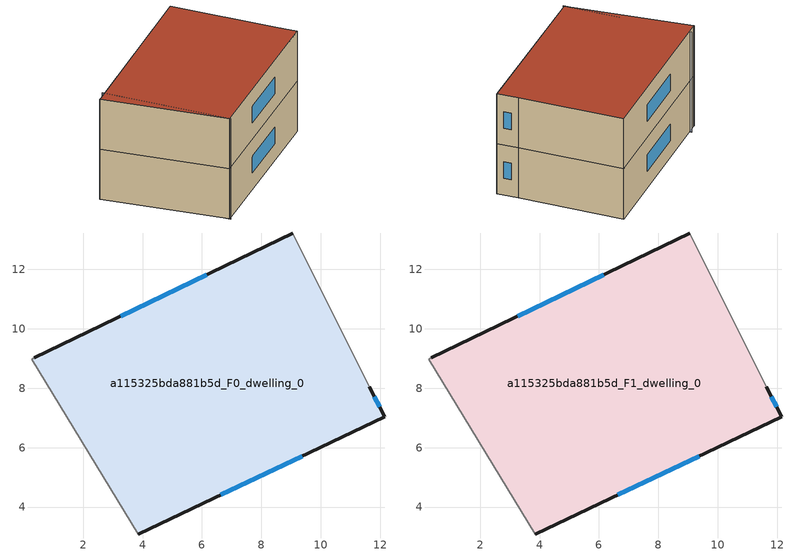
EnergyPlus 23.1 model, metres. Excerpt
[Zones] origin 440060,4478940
a115325bda881b5d_F0_dwelling_0
 floor ground (EU_floor_Construction): 9.06,13.23 11.63,8.05 12.16,7.03 3.85,3.09 0.26,8.98 0.36,9.02 z0
 wall outside (EU_wall_Construction): 3.85,3.09 12.16,7.03 11.63,8.05 / 9.06,13.23 0.36,9.02 z0:3
 wall adiabatic (EU_wall_Construction): 0.36,9.02 0.26,8.98 3.85,3.09 / 11.63,8.05 9.06,13.23 z0:3
 window (EU_Window_Construction): 11.98,7.37 11.8,7.71 / 6.63,4.41 9.38,5.71 / 6.15,11.82 3.27,10.43 z1:2
a115325bda881b5d_F1_dwelling_0
 floor to a115325bda881b5d_F0_dwelling_0 (EU_floor_Construction): 9.06,13.23 11.63,8.05 12.16,7.03 3.85,3.09 0.26,8.98 0.36,9.02 z3
 wall outside (EU_wall_Construction): 3.85,3.09 12.16,7.03 11.63,8.05 / 9.06,13.23 0.36,9.02 z3:6
 wall adiabatic (EU_wall_Construction): 0.36,9.02 0.26,8.98 3.85,3.09 / 11.63,8.05 9.06,13.23 z3:6
 window (EU_Window_Construction): 11.98,7.37 11.8,7.71 / 6.63,4.41 9.38,5.71 / 6.15,11.82 3.27,10.43 z4:5
 roof outside (EU_roof_Construction): 12.16,7.03 11.63,8.05 9.06,13.23 0.36,9.02 0.26,8.98 3.85,3.09 z6
shading: 0.77,9.37 3.87,3.05 z0:6
[Building]
EU S2 Campaign: North Axis=0; Terrain=City; Solar Distribution=FullExterior
[Site:Location]
Madrid: Latitude=40.5; Longitude=-3.5; Time Zone=1; Elevation=609
[SizingPeriod:WeatherFileDays]
AnnualSizingPeriod: Begin Month=1; Begin Day of Month=1; End Month=12; End Day of Month=31; Day of Week for Start Day=Monday; Use Weather File Daylight Saving Period=No; Use Weather File Rain and Snow Indicators=No
[MATERIAL]
EU_InternalMass_Material: Roughness=MediumRough; Thickness=0.1; Conductivity=1; Density=1800; Specific Heat=900; Thermal Absorptance=0.9; Solar Absorptance=0.7; Visible Absorptance=0.7
[MATERIAL:NOMASS] Roughness=MediumRough; Thermal Absorptance=0.9; Solar Absorptance=0.7; Visible Absorptance=0.7
Name | Thermal Resistance
EU_wall_NoMass | 0.459673
EU_roof_NoMass | 0.495815
EU_floor_NoMass | 0.788942
[WINDOWMATERIAL:SIMPLEGLAZINGSYSTEM]
EU_Window_SimpleGlazing: UFactor=4.26103; Solar Heat Gain Coefficient=0.85; Visible Transmittance=0.85
[CONSTRUCTION]
EU_wall_Construction: EU_wall_NoMass
EU_roof_Construction: EU_roof_NoMass
EU_floor_Construction: EU_floor_NoMass
EU_Window_Construction: EU_Window_SimpleGlazing
EU_InternalMass_Construction: EU_InternalMass_Material
[ZONE] Type=1; Multiplier=1; Ceiling Height=autocalculate; Volume=195.857; Floor Area=autocalculate; Part of Total Floor Area=Yes
a115325bda881b5d_F0_dwelling_0; a115325bda881b5d_F1_dwelling_0
[INTERNALMASS] Construction=EU_InternalMass_Construction; Surface Area=65.2855
Name | Zone or ZoneList
a115325bda881b5d_F0_dwelling_0_EU_InternalMass | a115325bda881b5d_F0_dwelling_0
a115325bda881b5d_F1_dwelling_0_EU_InternalMass | a115325bda881b5d_F1_dwelling_0
[OTHEREQUIPMENT] Fuel Type=Electricity; Design Level Calculation Method=Watts/Area; Power per Zone Floor Area=1; Fraction Latent=0; Fraction Radiant=0; Fraction Lost=0; Carbon Dioxide Generation Rate=0; EndUse Subcategory=EU_Step8_InternalGains
Name | Zone or ZoneList or Space or SpaceList | Schedule
EU_Step8_InternalGain_a115325bda881b5d_F0_dwelling_0_f000 | a115325bda881b5d_F0_dwelling_0 | EU_Step8_GainSchedule_a115325bda881b5d_F0_dwelling_0_f000
EU_Step8_InternalGain_a115325bda881b5d_F1_dwelling_0_f000 | a115325bda881b5d_F1_dwelling_0 | EU_Step8_GainSchedule_a115325bda881b5d_F1_dwelling_0_f000
[ZONEVENTILATION:DESIGNFLOWRATE] Schedule=EU_AlwaysOn; Design Flow Rate Calculation Method=AirChanges/Hour; Air Changes per Hour=0.719161; Ventilation Type=Natural; Fan Pressure Rise=0; Fan Total Efficiency=1; Constant Term Coefficient=1; Temperature Term Coefficient=0; Velocity Term Coefficient=0; Velocity Squared Term Coefficient=0; Minimum Indoor Temperature=-100; Maximum Indoor Temperature=100; Delta Temperature=-100; Minimum Outdoor Temperature=-100; Maximum Outdoor Temperature=100; Maximum Wind Speed=40
Name | Zone or ZoneList or Space or SpaceList
EU_ConstantAir_a115325bda881b5d_F0_dwelling_0 | a115325bda881b5d_F0_dwelling_0
EU_ConstantAir_a115325bda881b5d_F1_dwelling_0 | a115325bda881b5d_F1_dwelling_0
[HVACTEMPLATE:THERMOSTAT] Constant Heating Setpoint=20; Constant Cooling Setpoint=50
EU_HeatOnly_a115325bda881b5d_F0_dwelling_0; EU_HeatOnly_a115325bda881b5d_F1_dwelling_0
[HVACTEMPLATE:ZONE:IDEALLOADSAIRSYSTEM] System Availability Schedule=EU_AlwaysOn; Maximum Heating Supply Air Temperature=50; Minimum Cooling Supply Air Temperature=13; Maximum Heating Supply Air Humidity Ratio=0.0156; Minimum Cooling Supply Air Humidity Ratio=0.0077; Heating Limit=NoLimit; Cooling Limit=NoLimit; Heating Availability Schedule=EU_AlwaysOn; Cooling Availability Schedule=EU_CoolingOff; Dehumidification Control Type=ConstantSensibleHeatRatio; Cooling Sensible Heat Ratio=0.7; Dehumidification Setpoint=60; Humidification Control Type=None; Humidification Setpoint=30; Outdoor Air Method=None; Outdoor Air Flow Rate per Person=0.00944; Outdoor Air Flow Rate per Zone Floor Area=0; Outdoor Air Flow Rate per Zone=0; Demand Controlled Ventilation Type=None; Outdoor Air Economizer Type=NoEconomizer; Heat Recovery Type=None; Sensible Heat Recovery Effectiveness=0.7; Latent Heat Recovery Effectiveness=0.65
Name | Template Thermostat
a115325bda881b5d_F0_dwelling_0 | EU_HeatOnly_a115325bda881b5d_F0_dwelling_0
a115325bda881b5d_F1_dwelling_0 | EU_HeatOnly_a115325bda881b5d_F1_dwelling_0
[SIZING:ZONE] Zone Cooling Design Supply Air Temperature Input Method=SupplyAirTemperature; Zone Cooling Design Supply Air Temperature=13; Zone Heating Design Supply Air Temperature Input Method=SupplyAirTemperature; Zone Heating Design Supply Air Temperature=50; Zone Cooling Design Supply Air Humidity Ratio=0.008; Zone Heating Design Supply Air Humidity Ratio=0.008; Cooling Design Air Flow Method=DesignDay; Cooling Design Air Flow Rate=0; Cooling Minimum Air Flow per Zone Floor Area=0.000762; Cooling Minimum Air Flow=0; Cooling Minimum Air Flow Fraction=0.2; Heating Design Air Flow Method=DesignDay; Heating Design Air Flow Rate=0; Heating Maximum Air Flow per Zone Floor Area=0.002032; Heating Maximum Air Flow=0.141576; Heating Maximum Air Flow Fraction=0.3; Account for Dedicated Outdoor Air System=No; Dedicated Outdoor Air System Control Strategy=NeutralSupplyAir; Dedicated Outdoor Air Low Setpoint Temperature for Design=autosize; Dedicated Outdoor Air High Setpoint Temperature for Design=autosize; Zone Load Sizing Method=Sensible Load Only No Latent Load; Zone Latent Cooling Design Supply Air Humidity Ratio Input Method=HumidityRatioDifference; Zone Cooling Design Supply Air Humidity Ratio Difference=0.005; Zone Latent Heating Design Supply Air Humidity Ratio Input Method=HumidityRatioDifference; Zone Humidification Design Supply Air Humidity Ratio Difference=0.005
a115325bda881b5d_F0_dwelling_0; a115325bda881b5d_F1_dwelling_0
[SCHEDULE:CONSTANT]
Name | Hourly Value
EU_AlwaysOn | 1
EU_CoolingOff | 0
[SCHEDULE:FILE] Column Number=1; Rows to Skip at Top=0; Number of Hours of Data=8760; Column Separator=Comma; Interpolate to Timestep=No; Minutes per Item=60; Adjust Schedule for Daylight Savings=Yes
Name | File
EU_Step8_GainSchedule_a115325bda881b5d_F0_dwelling_0_f000 | ../../schedules/a115325bda881b5d/a115325bda881b5d_F0_dwelling_0_f000_gain.csv
EU_Step8_GainSchedule_a115325bda881b5d_F1_dwelling_0_f000 | ../../schedules/a115325bda881b5d/a115325bda881b5d_F1_dwelling_0_f000_gain.csv
